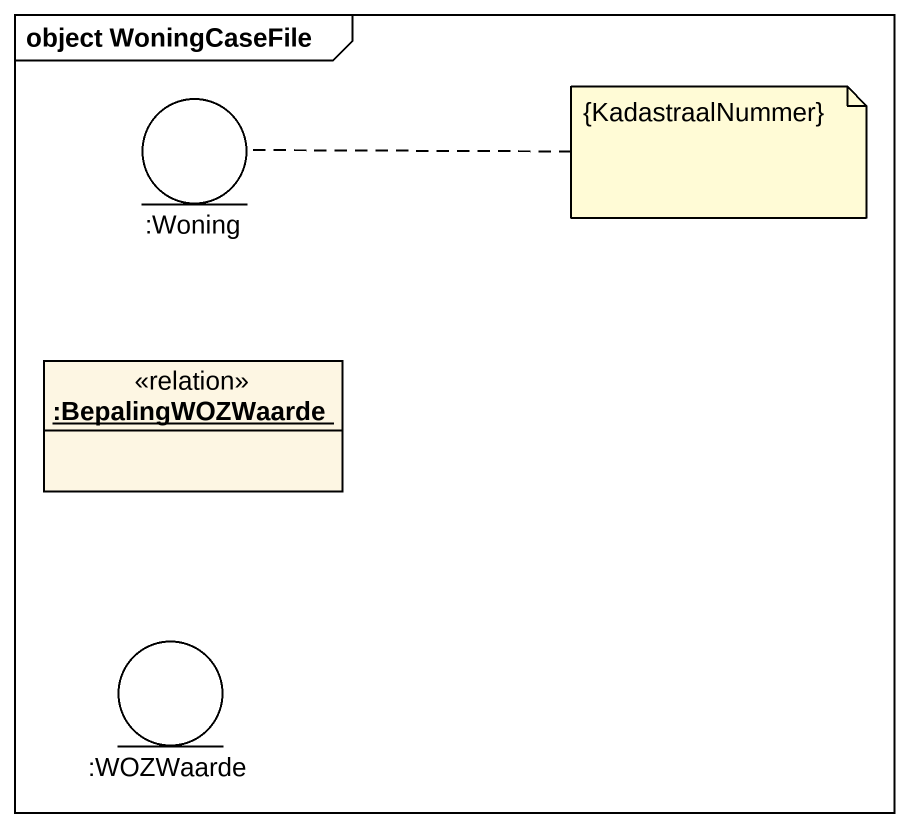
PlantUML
@startuml
mainframe object WoningCaseFile
allowmixing
hide circle
hide empty members
entity ":Woning" as Woning
object ":BepalingWOZWaarde" as BepalingWOZWaarde <<relation>>
entity ":WOZWaarde" as WOZWaarde
note right of Woning : {KadastraalNummer}
@enduml
